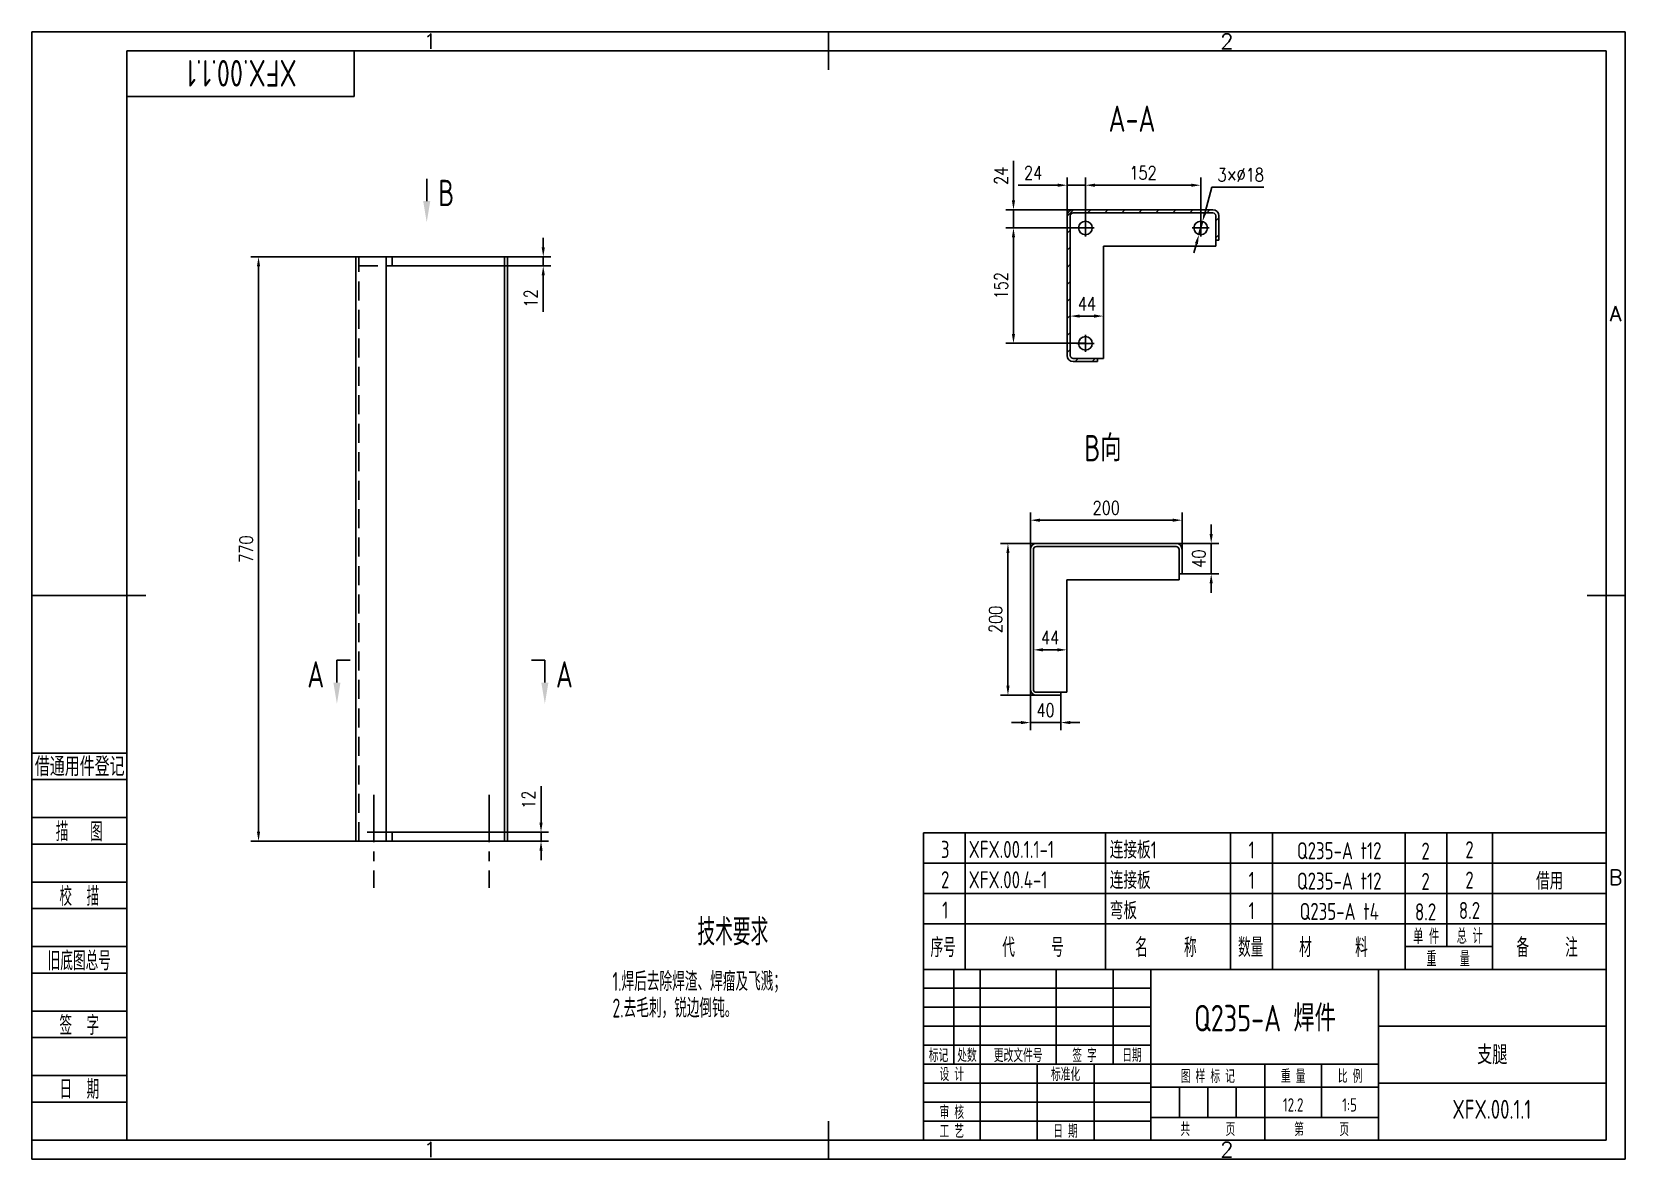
# Model space of a CAD drawing. Header units: inches. Extents: x -125 to 1975, y -25 to 1460.
import ezdxf
from ezdxf.enums import TextEntityAlignment as Align

# ---------------------------------------------------------------- set-up
doc = ezdxf.new("R2010")
doc.units = ezdxf.units.IN
doc.header["$LTSCALE"] = 50
doc.linetypes.add('CENTER', pattern=[2, 1.25, -0.25, 0.25, -0.25])
doc.linetypes.add('DASHED', pattern=[0.75, 0.5, -0.25])
for name, color, linetype in [('1轮廓实线层', 7, 'Continuous'), ('2细线层', 4, 'Continuous'), ('3中心线层', 1, 'CENTER'), ('4虚线层', 6, 'DASHED'), ('5剖面线层', 2, 'Continuous'), ('6文字层', 3, 'Continuous'), ('7标注层', 4, 'Continuous'), ('8符号标注层', 31, 'Continuous'), ('图框层', 7, 'Continuous')]:
    doc.layers.add(name, color=color, linetype=linetype)
doc.styles.add('PC_TEXTSTYLE', font='isocp.shx', dxfattribs={"width": 0.8, "bigfont": 'hzfs.shx'})
doc.styles.add('TH_GBDIM', font='romans.shx', dxfattribs={"width": 0.8, "bigfont": 'gbcbig.shx'})
doc.dimstyles.new('TH_GBDIM', dxfattribs={"dimscale": 5, "dimtxt": 3.5, "dimasz": 2.5, "dimexe": 2, "dimexo": 0, "dimgap": 1.5, "dimtad": 1, "dimdec": 1, "dimdsep": 46, "dimtxsty": 'TH_GBDIM', "dimcen": 2.5, "dimclrd": 130, "dimclre": 130, "dimclrt": 3, "dimadec": 0, "dimazin": 2, "dimtfac": 0.714286, "dimtdec": 1, "dimtmove": 0, "dimatfit": 3, "dimfxl": 0, "dimtzin": 0, "dimlwd": -1, "dimlwe": -1, "dimarcsym": 0})

# ---------------------------------------------------------------- blocks, each defined once
blk = doc.blocks.new('*D8')
at = {"layer": '7标注层', "color": 130, "transparency": 16777216}
for p, q in [((301.9, 1163.7), (163.8, 1163.7)), ((173.8, 1151.2), (173.8, 406.2)), ((301.9, 393.7), (163.8, 393.7))]:
    blk.add_line(p, q, dxfattribs=at)
for points in [[(171.7, 1151.2), (175.8, 1151.2), (173.8, 1163.7)], [(171.7, 406.2), (175.8, 406.2), (173.8, 393.7)]]:
    blk.add_solid(points, dxfattribs=at)
at = {"layer": 'Defpoints', "color": 0, "transparency": 16777216}
for p in [(301.9, 1163.7), (173.8, 393.7), (301.9, 393.7)]:
    blk.add_point(p, dxfattribs=at)
at = {"layer": '7标注层', "color": 3, "transparency": 16777216, "insert": (157.5, 778.7), "char_height": 17.5, "attachment_point": 5, "rotation": 90, "style": 'TH_GBDIM'}
blk.add_mtext('770', dxfattribs=at)
blk = doc.blocks.new('*D9')
at = {"layer": '1轮廓实线层', "color": 130, "transparency": 16777216}
for p, q in [((1263.6, 1213), (1263.6, 1268)), ((1415.6, 1201.7), (1415.6, 1268)), ((1276.1, 1258), (1403.1, 1258))]:
    blk.add_line(p, q, dxfattribs=at)
for points in [[(1276.1, 1260.1), (1276.1, 1255.9), (1263.6, 1258)], [(1403.1, 1260.1), (1403.1, 1255.9), (1415.6, 1258)]]:
    blk.add_solid(points, dxfattribs=at)
at = {"layer": 'Defpoints', "color": 0, "transparency": 16777216}
for p in [(1415.6, 1258), (1263.6, 1213), (1415.6, 1201.7)]:
    blk.add_point(p, dxfattribs=at)
at = {"layer": '1轮廓实线层', "color": 3, "transparency": 16777216, "insert": (1339.6, 1274.3), "char_height": 17.5, "attachment_point": 5, "style": 'TH_GBDIM'}
blk.add_mtext('{152}{}{}', dxfattribs=at)
blk = doc.blocks.new('*D10')
at = {"layer": '1轮廓实线层', "color": 130, "transparency": 16777216}
for p, q in [((1252.2, 1201.7), (1158.8, 1201.7)), ((1168.8, 1189.2), (1168.8, 1062.2)), ((1263.6, 1049.7), (1158.8, 1049.7))]:
    blk.add_line(p, q, dxfattribs=at)
for points in [[(1166.7, 1189.2), (1170.9, 1189.2), (1168.8, 1201.7)], [(1166.7, 1062.2), (1170.9, 1062.2), (1168.8, 1049.7)]]:
    blk.add_solid(points, dxfattribs=at)
at = {"layer": 'Defpoints', "color": 0, "transparency": 16777216}
for p in [(1252.2, 1201.7), (1168.8, 1049.7), (1263.6, 1049.7)]:
    blk.add_point(p, dxfattribs=at)
at = {"layer": '1轮廓实线层', "color": 3, "transparency": 16777216, "insert": (1152.5, 1125.7), "char_height": 17.5, "attachment_point": 5, "rotation": 90, "style": 'TH_GBDIM'}
blk.add_mtext('{152}{}{}', dxfattribs=at)
blk = doc.blocks.new('*D11')
at = {"layer": '1轮廓实线层', "color": 130, "transparency": 16777216}
for p, q in [((1239.6, 1201.7), (1239.6, 1268)), ((1263.6, 1225.7), (1263.6, 1268)), ((1227.1, 1258), (1174.9, 1258)), ((1263.6, 1258), (1239.6, 1258)), ((1276.1, 1258), (1288.6, 1258))]:
    blk.add_line(p, q, dxfattribs=at)
for points in [[(1227.1, 1260.1), (1227.1, 1255.9), (1239.6, 1258)], [(1276.1, 1260.1), (1276.1, 1255.9), (1263.6, 1258)]]:
    blk.add_solid(points, dxfattribs=at)
at = {"layer": 'Defpoints', "color": 0, "transparency": 16777216}
for p in [(1239.6, 1258), (1263.6, 1225.7), (1239.6, 1201.7)]:
    blk.add_point(p, dxfattribs=at)
at = {"layer": '1轮廓实线层', "color": 3, "transparency": 16777216, "insert": (1194.7, 1274.3), "char_height": 17.5, "attachment_point": 5, "style": 'TH_GBDIM'}
blk.add_mtext('{24}{}{}', dxfattribs=at)
blk = doc.blocks.new('*D12')
at = {"layer": '1轮廓实线层', "color": 130, "transparency": 16777216}
for p, q in [((1168.8, 1238.2), (1168.8, 1290.3)), ((1247.6, 1225.7), (1158.8, 1225.7)), ((1168.8, 1201.7), (1168.8, 1225.7)), ((1239.6, 1201.7), (1158.8, 1201.7)), ((1168.8, 1189.2), (1168.8, 1176.7))]:
    blk.add_line(p, q, dxfattribs=at)
for points in [[(1166.7, 1238.2), (1170.9, 1238.2), (1168.8, 1225.7)], [(1166.7, 1189.2), (1170.9, 1189.2), (1168.8, 1201.7)]]:
    blk.add_solid(points, dxfattribs=at)
at = {"layer": 'Defpoints', "color": 0, "transparency": 16777216}
for p in [(1247.6, 1225.7), (1168.8, 1201.7), (1239.6, 1201.7)]:
    blk.add_point(p, dxfattribs=at)
at = {"layer": '1轮廓实线层', "color": 3, "transparency": 16777216, "insert": (1152.5, 1270.5), "char_height": 17.5, "attachment_point": 5, "rotation": 90, "style": 'TH_GBDIM'}
blk.add_mtext('{24}{}{}', dxfattribs=at)
blk = doc.blocks.new('*D13')
at = {"layer": '7标注层', "color": 130, "transparency": 16777216}
for p, q in [((1421.3, 1222.4), (1430.4, 1255.5)), ((1430.4, 1255.5), (1498.8, 1255.5)), ((1413.2, 1193), (1418, 1210.3)), ((1409.9, 1180.9), (1406.5, 1168.9))]:
    blk.add_line(p, q, dxfattribs=at)
for points in [[(1419.3, 1222.9), (1423.3, 1221.8), (1418, 1210.3)], [(1407.9, 1181.5), (1411.9, 1180.4), (1413.2, 1193)]]:
    blk.add_solid(points, dxfattribs=at)
at = {"layer": 'Defpoints', "color": 0, "transparency": 16777216}
for p in [(1418, 1210.3), (1413.2, 1193)]:
    blk.add_point(p, dxfattribs=at)
at = {"layer": '7标注层', "color": 3, "transparency": 16777216, "insert": (1468.3, 1271.7), "char_height": 17.5, "attachment_point": 5, "style": 'TH_GBDIM'}
blk.add_mtext('{3×∅18}{}{}', dxfattribs=at)
blk = doc.blocks.new('*D14')
at = {"layer": '1轮廓实线层', "color": 130, "transparency": 16777216}
for p, q in [((1243.6, 1079.2), (1243.6, 1095.6)), ((1287.6, 1079.2), (1287.6, 1095.6)), ((1256.1, 1085.6), (1275.1, 1085.6))]:
    blk.add_line(p, q, dxfattribs=at)
for points in [[(1256.1, 1087.7), (1256.1, 1083.5), (1243.6, 1085.6)], [(1275.1, 1087.7), (1275.1, 1083.5), (1287.6, 1085.6)]]:
    blk.add_solid(points, dxfattribs=at)
at = {"layer": 'Defpoints', "color": 0, "transparency": 16777216}
for p in [(1243.6, 1079.2), (1287.6, 1085.6), (1287.6, 1079.2)]:
    blk.add_point(p, dxfattribs=at)
at = {"layer": '1轮廓实线层', "color": 3, "transparency": 16777216, "insert": (1265.6, 1101.8), "char_height": 17.5, "attachment_point": 5, "style": 'TH_GBDIM'}
blk.add_mtext('{44}{}{}', dxfattribs=at)
blk = doc.blocks.new('*D15')
at = {"layer": '1轮廓实线层', "color": 130, "transparency": 16777216}
for p, q in [((1195.1, 639.5), (1195.1, 655.9)), ((1239.1, 639.5), (1239.1, 655.9)), ((1207.6, 645.9), (1226.6, 645.9))]:
    blk.add_line(p, q, dxfattribs=at)
for points in [[(1207.6, 648), (1207.6, 643.8), (1195.1, 645.9)], [(1226.6, 648), (1226.6, 643.8), (1239.1, 645.9)]]:
    blk.add_solid(points, dxfattribs=at)
at = {"layer": 'Defpoints', "color": 0, "transparency": 16777216}
for p in [(1195.1, 639.5), (1239.1, 645.9), (1239.1, 639.5)]:
    blk.add_point(p, dxfattribs=at)
at = {"layer": '1轮廓实线层', "color": 3, "transparency": 16777216, "insert": (1217.1, 662.2), "char_height": 17.5, "attachment_point": 5, "style": 'TH_GBDIM'}
blk.add_mtext('{44}{}{}', dxfattribs=at)
blk = doc.blocks.new('*D16')
at = {"layer": '7标注层', "color": 130, "transparency": 16777216}
for p, q in [((1199.1, 786), (1151.5, 786)), ((1161.5, 598.5), (1161.5, 773.5)), ((1199.1, 586), (1151.5, 586))]:
    blk.add_line(p, q, dxfattribs=at)
for points in [[(1159.5, 773.5), (1163.6, 773.5), (1161.5, 786)], [(1159.5, 598.5), (1163.6, 598.5), (1161.5, 586)]]:
    blk.add_solid(points, dxfattribs=at)
at = {"layer": 'Defpoints', "color": 0, "transparency": 16777216}
for p in [(1161.5, 786), (1199.1, 786), (1199.1, 586)]:
    blk.add_point(p, dxfattribs=at)
at = {"layer": '7标注层', "color": 3, "transparency": 16777216, "insert": (1145.3, 686), "char_height": 17.5, "attachment_point": 5, "rotation": 90, "style": 'TH_GBDIM'}
blk.add_mtext('200', dxfattribs=at)
blk = doc.blocks.new('*D17')
at = {"layer": '7标注层', "color": 130, "transparency": 16777216}
for p, q in [((1191.1, 594), (1191.1, 540.1)), ((1231.1, 586), (1231.1, 540.1)), ((1178.6, 550.1), (1166.1, 550.1)), ((1191.1, 550.1), (1231.1, 550.1)), ((1243.6, 550.1), (1256.1, 550.1))]:
    blk.add_line(p, q, dxfattribs=at)
for points in [[(1178.6, 552.2), (1178.6, 548), (1191.1, 550.1)], [(1243.6, 552.2), (1243.6, 548), (1231.1, 550.1)]]:
    blk.add_solid(points, dxfattribs=at)
at = {"layer": 'Defpoints', "color": 0, "transparency": 16777216}
for p in [(1191.1, 594), (1231.1, 586), (1231.1, 550.1)]:
    blk.add_point(p, dxfattribs=at)
at = {"layer": '7标注层', "color": 3, "transparency": 16777216, "insert": (1211.1, 566.3), "char_height": 17.5, "attachment_point": 5, "style": 'TH_GBDIM'}
blk.add_mtext('40', dxfattribs=at)
blk = doc.blocks.new('*D18')
at = {"layer": '7标注层', "color": 130, "transparency": 16777216}
for p, q in [((1191.1, 778), (1191.1, 826.7)), ((1391.1, 778), (1391.1, 826.7)), ((1203.6, 816.7), (1378.6, 816.7))]:
    blk.add_line(p, q, dxfattribs=at)
for points in [[(1203.6, 818.8), (1203.6, 814.6), (1191.1, 816.7)], [(1378.6, 818.8), (1378.6, 814.6), (1391.1, 816.7)]]:
    blk.add_solid(points, dxfattribs=at)
at = {"layer": 'Defpoints', "color": 0, "transparency": 16777216}
for p in [(1391.1, 816.7), (1191.1, 778), (1391.1, 778)]:
    blk.add_point(p, dxfattribs=at)
at = {"layer": '7标注层', "color": 3, "transparency": 16777216, "insert": (1291.1, 833), "char_height": 17.5, "attachment_point": 5, "style": 'TH_GBDIM'}
blk.add_mtext('200', dxfattribs=at)
blk = doc.blocks.new('*D19')
at = {"layer": '7标注层', "color": 130, "transparency": 16777216}
for p, q in [((1429.4, 798.5), (1429.4, 811)), ((1383.1, 786), (1439.4, 786)), ((1429.4, 786), (1429.4, 746)), ((1391.1, 746), (1439.4, 746)), ((1429.4, 733.5), (1429.4, 721))]:
    blk.add_line(p, q, dxfattribs=at)
for points in [[(1427.3, 798.5), (1431.5, 798.5), (1429.4, 786)], [(1427.3, 733.5), (1431.5, 733.5), (1429.4, 746)]]:
    blk.add_solid(points, dxfattribs=at)
at = {"layer": 'Defpoints', "color": 0, "transparency": 16777216}
for p in [(1383.1, 786), (1391.1, 746), (1429.4, 746)]:
    blk.add_point(p, dxfattribs=at)
at = {"layer": '7标注层', "color": 3, "transparency": 16777216, "insert": (1413.2, 766), "char_height": 17.5, "attachment_point": 5, "rotation": 90, "style": 'TH_GBDIM'}
blk.add_mtext('40', dxfattribs=at)
blk = doc.blocks.new('*D20')
at = {"layer": '7标注层', "color": 130, "transparency": 16777216}
for p, q in [((549, 1176.2), (549, 1188.7)), ((501.9, 1163.7), (559, 1163.7)), ((549, 1163.7), (549, 1151.7)), ((497.9, 1151.7), (559, 1151.7)), ((549, 1139.2), (549, 1091))]:
    blk.add_line(p, q, dxfattribs=at)
for points in [[(546.9, 1176.2), (551.1, 1176.2), (549, 1163.7)], [(546.9, 1139.2), (551.1, 1139.2), (549, 1151.7)]]:
    blk.add_solid(points, dxfattribs=at)
at = {"layer": 'Defpoints', "color": 0, "transparency": 16777216}
for p in [(501.9, 1163.7), (497.9, 1151.7), (549, 1151.7)]:
    blk.add_point(p, dxfattribs=at)
at = {"layer": '7标注层', "color": 3, "transparency": 16777216, "insert": (532.8, 1108.9), "char_height": 17.5, "attachment_point": 5, "rotation": 90, "style": 'TH_GBDIM'}
blk.add_mtext('12', dxfattribs=at)
blk = doc.blocks.new('*D21')
at = {"layer": '7标注层', "color": 130, "transparency": 16777216}
for p, q in [((546.1, 418.2), (546.1, 466.4)), ((497.9, 405.7), (556.1, 405.7)), ((546.1, 393.7), (546.1, 405.7)), ((501.9, 393.7), (556.1, 393.7)), ((546.1, 381.2), (546.1, 368.7))]:
    blk.add_line(p, q, dxfattribs=at)
for points in [[(544, 418.2), (548.2, 418.2), (546.1, 405.7)], [(544, 381.2), (548.2, 381.2), (546.1, 393.7)]]:
    blk.add_solid(points, dxfattribs=at)
at = {"layer": 'Defpoints', "color": 0, "transparency": 16777216}
for p in [(497.9, 405.7), (546.1, 405.7), (501.9, 393.7)]:
    blk.add_point(p, dxfattribs=at)
at = {"layer": '7标注层', "color": 3, "transparency": 16777216, "insert": (529.8, 448.5), "char_height": 17.5, "attachment_point": 5, "rotation": 90, "style": 'TH_GBDIM'}
blk.add_mtext('12', dxfattribs=at)
blk = doc.blocks.new('PC_TITLE_BLOCK')
at = {"layer": '1轮廓实线层'}
for p, q in [((0, 45), (-180, 45)), ((-180, 0), (-180, 45)), ((-172, 20), (-172, 45)), ((-165, 20), (-165, 45)), ((-145, 20), (-145, 45)), ((-130, 20), (-130, 45)), ((-120, 0), (-120, 45)), ((-60, 30), (0, 30)), ((-180, 20), (-60, 20)), ((-165, 0), (-165, 20)), ((-150, 0), (-150, 20)), ((-135, 0), (-135, 20)), ((-60, 15), (0, 15)), ((-180, 0), (0, 0))]:
    blk.add_line(p, q, dxfattribs=at)
at = {"layer": '1轮廓实线层', "color": 7}
for p, q in [((-60, 0), (-60, 45)), ((-180, 25), (-120, 25))]:
    blk.add_line(p, q, dxfattribs=at)
at = {"layer": '2细线层'}
for p, q in [((-180, 40), (-120, 40)), ((-180, 35), (-120, 35)), ((-180, 30), (-120, 30)), ((-90, 0), (-90, 20)), ((-75, 6), (-75, 20)), ((-180, 15), (-120, 15)), ((-120, 14), (-60, 14)), ((-112.5, 6), (-112.5, 14)), ((-105, 6), (-105, 14)), ((-97.5, 6), (-97.5, 14)), ((-180, 10), (-120, 10)), ((-180, 5), (-120, 5)), ((-120, 6), (-60, 6))]:
    blk.add_line(p, q, dxfattribs=at)
at = {"layer": '图框层'}
blk.add_line((0, 0), (0, 45), dxfattribs=at)
at = {"layer": '6文字层', "style": 'PC_TEXTSTYLE', "width": 0.667}
for s, p in [('标记', (-176, 22.5)), ('处数', (-168.5, 22.5)), (' 更改文件号 ', (-155, 22.5)), (' 签 字 ', (-137.5, 22.5)), (' 日期 ', (-125, 22.5)), (' 设 计 ', (-172.5, 17.51)), (' 标准化 ', (-142.5, 17.51)), (' 图 样 标 记 ', (-105, 17)), (' 重 量 ', (-82.5, 17)), (' 比 例 ', (-67.5, 17)), (' 审 核 ', (-172.5, 7.5)), (' 工 艺 ', (-172.5, 2.5)), (' 日 期 ', (-142.5, 2.5)), ('共       页', (-105, 3)), ('第       页', (-75, 3))]:
    blk.add_text(s, height=3.5, dxfattribs=at).set_placement(p, align=Align.MIDDLE)
at = {"layer": '6文字层', "style": 'PC_TEXTSTYLE', "flags": 8}
for tag, height, width, p, p2 in [('企业名称', 5, 1.98445, (-54.29, 34.82), (-5.27, 34.82)), ('产品名称或材料标记', 7, 0.600652, (-113.46, 28.64), (-66.42, 28.64)), ('图样名称', 5, 2.004495, (-54.79, 19.98), (-5.27, 19.98)), ('标准化', 3.5, 1.023147, (-133.83, 15.37), (-120.75, 15.37)), ('审核', 3.5, 1.579393, (-163.99, 5.37), (-150.63, 5.37)), ('重量', 3.5, 1.408247, (-88.46, 7.54), (-76.55, 7.54)), ('比例', 3.5, 1.385287, (-73.35, 7.54), (-61.93, 7.54)), ('图样代号', 5, 2.006536, (-54.79, 5.63), (-5.52, 5.63)), ('工艺', 3.5, 1.621807, (-164.21, 0.37), (-150.89, 0.37)), ('共几页', 3.5, 0.557144, (-108.07, 0.63), (-101.05, 0.63)), ('日期', 3.5, 1.560088, (-133.83, 0.37), (-120.75, 0.37))]:
    blk.add_attdef(tag, text='', height=height, dxfattribs=dict(at, width=width)).set_placement(p, p2, align=Align.FIT)
at = {"layer": '6文字层', "style": 'PC_TEXTSTYLE', "width": 9.905045, "flags": 8}
blk.add_attdef('设计', text='', height=3.5, rotation=358.4644, dxfattribs=at).set_placement((-164.23, 15.37), (-150.37, 15), align=Align.FIT)
at = {"layer": '6文字层', "color": 3, "style": 'PC_TEXTSTYLE', "width": 0.56476, "flags": 8}
blk.add_attdef('第几页', text='', height=3.5, dxfattribs=at).set_placement((-78.29, 0.75), (-71.16, 0.75), align=Align.FIT)
at = {"layer": '6文字层', "ltscale": 10, "style": 'PC_TEXTSTYLE', "flags": 1}
blk.add_attdef('图纸张数', (-58.68, -0.49), '', height=2.5, dxfattribs=at)
blk = doc.blocks.new('PC_FJL_BLOCK')
at = {"layer": '2细线层'}
for p, q in [((-25, 102), (0, 102)), ((-25, 95), (0, 95)), ((-25, 85), (0, 85)), ((-25, 78), (0, 78)), ((-25, 68), (0, 68)), ((-25, 61), (0, 61)), ((-25, 51), (0, 51)), ((-25, 44), (0, 44)), ((-25, 34), (0, 34)), ((-25, 27), (0, 27)), ((-25, 17), (0, 17)), ((-25, 10), (0, 10)), ((-25, 0), (0, 0))]:
    blk.add_line(p, q, dxfattribs=at)
at = {"layer": '6文字层', "color": 3, "style": 'PC_TEXTSTYLE', "width": 0.715685}
blk.add_text('借通用件登记', height=5, dxfattribs=at).set_placement((-24.22, 95.91), (-0.56, 95.91), align=Align.FIT)
at = {"layer": '6文字层', "color": 3, "style": 'PC_TEXTSTYLE'}
for s, width, p in [('描   图', 0.6667, (-12.5, 81.5)), ('校  描', 0.667, (-12.5, 64.5)), ('旧底图总号', 0.667, (-12.5, 47.5)), ('签  字', 0.667, (-12.5, 30.5)), ('日  期', 0.667, (-12.49, 13.6))]:
    blk.add_text(s, height=5, dxfattribs=dict(at, width=width)).set_placement(p, align=Align.MIDDLE)
at = {"layer": '6文字层', "style": 'PC_TEXTSTYLE'}
for tag, width, p, p2 in [('借通用件登记', 0.671328, (-23.44, 86.36), (-1.25, 86.36)), ('描图', 2.120922, (-23.44, 69.36), (-1.25, 69.36)), ('校图', 2.149976, (-23.75, 52.06), (-1.25, 52.06)), ('旧底图总号', 0.761452, (-22.84, 35.67), (-1.86, 35.67)), ('签字', 2.026939, (-23.14, 18.37), (-1.56, 18.37)), ('日期', 1.89999, (-22.84, 1.37), (-2.17, 1.37))]:
    blk.add_attdef(tag, text='', height=5, dxfattribs=dict(at, width=width)).set_placement(p, p2, align=Align.FIT)
blk = doc.blocks.new('PC_TYDH_BLOCK')
at = {"layer": '2细线层', "linetype": 'Continuous'}
for p in [(60, 0), (0, -12)]:
    blk.add_line(p, (60, -12), dxfattribs=at)
at = {"layer": '6文字层', "style": 'PC_TEXTSTYLE', "width": 1.815486}
blk.add_attdef('图样代号', text='', height=7, rotation=180, dxfattribs=at).set_placement((58.24, -2.4), (2.35, -2.4), align=Align.FIT)
blk = doc.blocks.new('PC_MXBTITLERECORD')
at = {"layer": '1轮廓实线层'}
for p, q in [((-180, 0), (-180, 12)), ((0, 0), (0, 12))]:
    blk.add_line(p, q, dxfattribs=at)
at = {"layer": '2细线层'}
for p, q in [((-169, 12), (-169, 0)), ((-132, 12), (-132, 0)), ((-99, 12), (-99, 0)), ((-88, 12), (-88, 0)), ((-53, 12), (-53, 0)), ((-42, 12), (-42, 6)), ((-30, 12), (-30, 0)), ((-30, 6), (-53, 6))]:
    blk.add_line(p, q, dxfattribs=at)
at = {"style": 'PC_TEXTSTYLE', "flags": 1}
blk.add_attdef('Fo oFShowMe', (-53, 6), '', height=0.00000005, dxfattribs=at)
at = {"layer": '6文字层', "style": 'PC_TEXTSTYLE', "width": 0.667}
for s, height, p in [('序号', 5, (-174.77, 6)), ('代     号', 5, (-151.09, 6)), ('名     称', 5, (-116.06, 6)), ('数量', 5, (-93.71, 6)), ('材      料', 5, (-71.89, 6)), ('单 件', 4, (-47.45, 8.84)), ('总 计', 4, (-35.96, 8.94)), ('备     注', 5, (-15.57, 6)), ('重    量', 4, (-41.65, 2.94))]:
    blk.add_text(s, height=height, dxfattribs=at).set_placement(p, align=Align.MIDDLE)
blk = doc.blocks.new('PC_MXB_BLOCK')
at = {"layer": '1轮廓实线层'}
for p, q in [((-180, 8), (-180, 0)), ((0, 8), (0, 0))]:
    blk.add_line(p, q, dxfattribs=at)
at = {"layer": '2细线层'}
for p, q in [((-180, 8), (0, 8)), ((-169, 8), (-169, 0)), ((-132, 8), (-132, 0)), ((-99, 8), (-99, 0)), ((-88, 8), (-88, 0)), ((-53, 8), (-53, 0)), ((-42, 8), (-42, 0)), ((-30, 8), (-30, 0)), ((-180, 0), (0, 0))]:
    blk.add_line(p, q, dxfattribs=at)
at = {"layer": '6文字层', "style": 'PC_TEXTSTYLE'}
for tag, width, p, p2 in [('序号', 0.769182, (-178.38, 1.35), (-170.09, 1.35)), ('代号', 3.14773, (-168.05, 1.35), (-134.11, 1.35)), ('名称', 2.802424, (-130.87, 1.2), (-100.28, 1.2)), ('数量', 0.817449, (-97.88, 1.2), (-89, 1.2)), ('材料', 2.943328, (-86.43, 1.01), (-54.3, 1.01)), ('单重', 0.854038, (-52.21, 0.89), (-43, 0.89)), ('总重', 0.958888, (-41.2, 1.27), (-30.86, 1.27)), ('备注', 2.494074, (-28.61, 1.02), (-1.16, 1.02))]:
    blk.add_attdef(tag, text='', height=4.5, dxfattribs=dict(at, width=width)).set_placement(p, p2, align=Align.FIT)

msp = doc.modelspace()

# ---------------------------------------------------------------- hatches: boundary and pattern name
at = {"layer": '5剖面线层'}
h = msp.add_hatch(dxfattribs=at)
h.set_pattern_fill('ANSI31', color=256, scale=5)
h.paths.add_polyline_path([(1247.58, 1225.66, 0.4142136), (1239.58, 1217.66), (1239.58, 1033.66, 0.4142136), (1247.58, 1025.66), (1279.58, 1025.66), (1279.58, 1029.66), (1247.58, 1029.66, -0.4142136), (1243.58, 1033.66), (1243.58, 1217.66, -0.4142136), (1247.58, 1221.66), (1431.58, 1221.66, -0.4142136), (1435.58, 1217.66), (1435.58, 1185.66), (1439.58, 1185.66), (1439.58, 1217.66, 0.4142136), (1431.58, 1225.66)])

# ---------------------------------------------------------------- linework, layer by layer
at = {"layer": '1轮廓实线层'}
for p, q in [((925, 1460), (925, 1410)), ((1247.58, 1225.66), (1431.58, 1225.66)), ((1247.58, 1221.66), (1431.58, 1221.66)), ((1239.58, 1217.66), (1239.58, 1033.66)), ((1243.58, 1217.66), (1243.58, 1033.66)), ((1435.58, 1217.66), (1435.58, 1177.66)), ((1439.58, 1217.66), (1439.58, 1185.66)), ((1287.58, 1177.66), (1435.58, 1177.66)), ((1287.58, 1177.66), (1287.58, 1029.66)), ((1435.58, 1185.66), (1439.58, 1185.66)), ((301.85, 393.7), (301.85, 1163.7)), ((501.85, 1163.7), (301.85, 1163.7)), ((341.85, 393.7), (341.85, 1163.7)), ((349.85, 1151.7), (349.85, 1163.7)), ((497.85, 1163.7), (497.85, 393.7)), ((501.85, 1163.7), (501.85, 393.7)), ((341.85, 1151.7), (497.85, 1151.7)), ((1247.58, 1029.66), (1287.58, 1029.66)), ((1279.58, 1029.66), (1279.58, 1025.66)), ((1247.58, 1025.66), (1279.58, 1025.66)), ((1191.1, 778), (1191.1, 594)), ((1195.1, 778), (1195.1, 594)), ((1199.1, 786), (1383.1, 786)), ((1199.1, 782), (1383.1, 782)), ((1387.1, 778), (1387.1, 738)), ((1391.1, 778), (1391.1, 746)), ((1239.1, 738), (1387.1, 738)), ((1239.1, 738), (1239.1, 590)), ((1387.1, 746), (1391.1, 746)), ((-125, 717.5), (25, 717.5)), ((1975, 717.5), (1925, 717.5)), ((1199.1, 590), (1239.1, 590)), ((1231.1, 590), (1231.1, 586)), ((1199.1, 586), (1231.1, 586)), ((341.85, 405.7), (497.85, 405.7)), ((349.85, 393.7), (349.85, 405.7)), ((501.85, 393.7), (301.85, 393.7)), ((925, -25), (925, 25))]:
    msp.add_line(p, q, dxfattribs=at)
for centre in [(1263.58, 1201.66), (1415.58, 1201.66), (1263.58, 1049.66)]:
    msp.add_circle(centre, 9, dxfattribs=at)
for centre, radius, start, end in [((1247.58, 1217.66), 8, 90, 180), ((1247.58, 1217.66), 4, 90, 180), ((1431.58, 1217.66), 8, 0, 90), ((1431.58, 1217.66), 4, 0, 90), ((1247.58, 1033.66), 8, 180, 270), ((1247.58, 1033.66), 4, 180, 270), ((1199.1, 778), 8, 90, 180), ((1199.1, 778), 4, 90, 180), ((1383.1, 778), 8, 0, 90), ((1383.1, 778), 4, 0, 90), ((1199.1, 594), 8, 180, 270), ((1199.1, 594), 4, 180, 270)]:
    msp.add_arc(centre, radius, start, end, dxfattribs=at)
at = {"layer": '2细线层'}
for p, q in [((-125, -25), (-125, 1460)), ((1975, 1460), (-125, 1460)), ((-125, 1460), (-125, 1435)), ((925, 1460), (925, 1435)), ((1975, 1460), (1975, -25)), ((1975, 717.5), (1950, 717.5)), ((-125, -25), (-125, 0)), ((925, -25), (925, 0)), ((-125, -25), (1975, -25)), ((1975, -25), (1950, -25))]:
    msp.add_line(p, q, dxfattribs=at)
at = {"layer": '3中心线层'}
for p, q in [((1252.21, 1201.66), (1274.95, 1201.66)), ((1263.58, 1213.03), (1263.58, 1190.29)), ((1404.21, 1201.66), (1426.95, 1201.66)), ((1415.58, 1213.03), (1415.58, 1190.29)), ((1263.58, 1061.03), (1263.58, 1038.29)), ((1252.21, 1049.66), (1274.95, 1049.66)), ((325.85, 455.07), (325.85, 332.33)), ((477.85, 455.07), (477.85, 332.33))]:
    msp.add_line(p, q, dxfattribs=at)
at = {"layer": '4虚线层'}
for p, q in [((305.85, 393.7), (305.85, 1163.7)), ((305.85, 1151.7), (341.85, 1151.7)), ((341.85, 405.7), (305.85, 405.7))]:
    msp.add_line(p, q, dxfattribs=at)
at = {"layer": '7标注层', "color": 130}
for p, q in [((395.45, 1236.99), (395.45, 1266.51)), ((277.08, 602.8), (277.08, 632.32)), ((551.17, 602.8), (551.17, 632.32))]:
    msp.add_line(p, q, dxfattribs=at)
for points in [[(390.78, 1236.99), (400.12, 1236.99), (395.45, 1208.99)], [(272.41, 602.8), (281.74, 602.8), (277.08, 574.8)], [(546.5, 602.8), (555.83, 602.8), (551.17, 574.8)]]:
    msp.add_solid(points, dxfattribs=at)
at = {"layer": '8符号标注层', "color": 7}
for p, q in [((277.08, 632.32), (294.58, 632.32)), ((551.17, 632.32), (533.67, 632.32))]:
    msp.add_line(p, q, dxfattribs=at)
at = {"layer": '图框层'}
for p, q in [((0, 0), (0, 1435)), ((1950, 1435), (0, 1435)), ((1950, 1435), (1950, 0)), ((0, 0), (1950, 0))]:
    msp.add_line(p, q, dxfattribs=at)

# ---------------------------------------------------------------- block references
ref = msp.add_blockref('PC_TYDH_BLOCK', (0, 1435), dxfattribs=dict(at, xscale=5, yscale=5, zscale=5))
ref.add_attrib('图样代号', 'XFX.00.1.1', dxfattribs={"layer": '6文字层', "height": 35, "rotation": 180, "style": 'PC_TEXTSTYLE', "width": 0.8}).set_placement((151.46, 1422.98), align=Align.CENTER)
at = {"layer": '图框层', "xscale": 5, "yscale": 5, "zscale": 5}
for name, p in [('PC_FJL_BLOCK', (0, 0)), ('PC_MXBTITLERECORD', (1950, 225))]:
    msp.add_blockref(name, p, dxfattribs=at)
at = {"layer": '图框层'}
ref = msp.add_blockref('PC_MXB_BLOCK', (1950, 365), dxfattribs=dict(at, xscale=5, yscale=5, zscale=5))
ref.add_attrib('材料', 'Q235-A t12', dxfattribs={"layer": '6文字层', "height": 22.5, "style": 'PC_TEXTSTYLE', "width": 0.8}).set_placement((1598.16, 370.05), align=Align.CENTER)
ref.add_attrib('代号', 'XFX.00.1.1-1', (1109.77, 371.74), dxfattribs={"layer": '6文字层', "height": 22.5, "style": 'PC_TEXTSTYLE', "width": 0.8})
ref.add_attrib('序号', '3', dxfattribs={"layer": '6文字层', "height": 22.5, "style": 'PC_TEXTSTYLE', "width": 0.8}).set_placement((1078.82, 371.74), align=Align.CENTER)
ref.add_attrib('名称', '连接板1', (1295.67, 370.98), dxfattribs={"layer": '6文字层', "height": 22.5, "style": 'PC_TEXTSTYLE', "width": 0.8})
ref.add_attrib('数量', '1', dxfattribs={"layer": '6文字层', "height": 22.5, "style": 'PC_TEXTSTYLE', "width": 0.8}).set_placement((1482.8, 370.98), align=Align.CENTER)
ref.add_attrib('单重', '2', dxfattribs={"layer": '6文字层', "height": 22.5, "style": 'PC_TEXTSTYLE', "width": 0.8}).set_placement((1711.98, 369.44), align=Align.CENTER)
ref.add_attrib('总重', '2', dxfattribs={"layer": '6文字层', "height": 22.5, "style": 'PC_TEXTSTYLE', "width": 0.8}).set_placement((1769.87, 371.33), align=Align.CENTER)
ref = msp.add_blockref('PC_MXB_BLOCK', (1950, 325), dxfattribs=dict(at, xscale=5, yscale=5, zscale=5))
ref.add_attrib('材料', 'Q235-A t12', dxfattribs={"layer": '6文字层', "height": 22.5, "style": 'PC_TEXTSTYLE', "width": 0.8}).set_placement((1598.16, 330.05), align=Align.CENTER)
ref.add_attrib('代号', 'XFX.00.4-1', (1109.77, 331.74), dxfattribs={"layer": '6文字层', "height": 22.5, "style": 'PC_TEXTSTYLE', "width": 0.8})
ref.add_attrib('序号', '2', dxfattribs={"layer": '6文字层', "height": 22.5, "style": 'PC_TEXTSTYLE', "width": 0.8}).set_placement((1078.82, 331.74), align=Align.CENTER)
ref.add_attrib('名称', '连接板', (1295.67, 330.98), dxfattribs={"layer": '6文字层', "height": 22.5, "style": 'PC_TEXTSTYLE', "width": 0.8})
ref.add_attrib('数量', '1', dxfattribs={"layer": '6文字层', "height": 22.5, "style": 'PC_TEXTSTYLE', "width": 0.8}).set_placement((1482.8, 330.98), align=Align.CENTER)
ref.add_attrib('备注', '借用', dxfattribs={"layer": '6文字层', "height": 22.5, "style": 'PC_TEXTSTYLE', "width": 0.8}).set_placement((1875.57, 330.12), align=Align.CENTER)
ref.add_attrib('单重', '2', dxfattribs={"layer": '6文字层', "height": 22.5, "style": 'PC_TEXTSTYLE', "width": 0.8}).set_placement((1711.98, 329.44), align=Align.CENTER)
ref.add_attrib('总重', '2', dxfattribs={"layer": '6文字层', "height": 22.5, "style": 'PC_TEXTSTYLE', "width": 0.8}).set_placement((1769.87, 331.33), align=Align.CENTER)
ref = msp.add_blockref('PC_MXB_BLOCK', (1950, 285), dxfattribs=dict(at, xscale=5, yscale=5, zscale=5))
ref.add_attrib('材料', 'Q235-A t4', dxfattribs={"layer": '6文字层', "height": 22.5, "style": 'PC_TEXTSTYLE', "width": 0.8}).set_placement((1598.16, 290.05), align=Align.CENTER)
ref.add_attrib('序号', '1', dxfattribs={"layer": '6文字层', "height": 22.5, "style": 'PC_TEXTSTYLE', "width": 0.8}).set_placement((1078.82, 291.74), align=Align.CENTER)
ref.add_attrib('名称', '弯板', (1295.67, 290.98), dxfattribs={"layer": '6文字层', "height": 22.5, "style": 'PC_TEXTSTYLE', "width": 0.8})
ref.add_attrib('数量', '1', dxfattribs={"layer": '6文字层', "height": 22.5, "style": 'PC_TEXTSTYLE', "width": 0.8}).set_placement((1482.8, 290.98), align=Align.CENTER)
ref.add_attrib('单重', '8.2', dxfattribs={"layer": '6文字层', "height": 22.5, "style": 'PC_TEXTSTYLE', "width": 0.8}).set_placement((1711.98, 289.44), align=Align.CENTER)
ref.add_attrib('总重', '8.2', dxfattribs={"layer": '6文字层', "height": 22.5, "style": 'PC_TEXTSTYLE', "width": 0.8}).set_placement((1769.87, 291.33), align=Align.CENTER)
ref = msp.add_blockref('PC_TITLE_BLOCK', (1950, 0), dxfattribs=dict(at, xscale=5, yscale=5, zscale=5))
ref.add_attrib('重量', '12.2', dxfattribs={"layer": '6文字层', "height": 17.5, "style": 'PC_TEXTSTYLE', "width": 0.8}).set_placement((1537.49, 37.71), align=Align.CENTER)
ref.add_attrib('产品名称或材料标记', 'Q235-A 焊件', dxfattribs={"layer": '6文字层', "height": 35, "style": 'PC_TEXTSTYLE', "width": 0.8}).set_placement((1500.29, 143.18), align=Align.CENTER)
ref.add_attrib('图样名称', '支腿', dxfattribs={"layer": '6文字层', "height": 25, "style": 'PC_TEXTSTYLE', "width": 0.8}).set_placement((1799.87, 99.89), align=Align.CENTER)
ref.add_attrib('图样代号', 'XFX.00.1.1', dxfattribs={"layer": '6文字层', "height": 25, "style": 'PC_TEXTSTYLE', "width": 0.8}).set_placement((1799.25, 28.15), align=Align.CENTER)
ref.add_attrib('比例', '1:5', dxfattribs={"layer": '6文字层', "height": 17.5, "style": 'PC_TEXTSTYLE', "width": 0.8}).set_placement((1611.79, 37.71), align=Align.CENTER)

# ---------------------------------------------------------------- texts
at = {"layer": '6文字层', "style": 'TH_GBDIM'}
for s, p in [('1', (400, 1447.5)), ('2', (1450, 1447.5)), ('A', (1962.5, 1088.75)), ('B', (1962.5, 346.25)), ('1', (400, -12.5)), ('2', (1450, -12.5))]:
    msp.add_text(s, height=20, dxfattribs=at).set_placement(p, align=Align.MIDDLE)
at = {"layer": '6文字层', "style": 'PC_TEXTSTYLE', "width": 0.667}
msp.add_text('技术要求', height=35, dxfattribs=at).set_placement((798.9, 291.54), align=Align.TOP_CENTER)
for s, p in [('1.焊后去除焊渣、焊瘤及飞溅；', (640.29, 221.54)), ('2.去毛刺，锐边倒钝。', (640.29, 186.54))]:
    msp.add_text(s, height=25, dxfattribs=at).set_placement(p, align=Align.TOP_LEFT)
at = {"layer": '6文字层', "attachment_point": 2, "style": 'PC_TEXTSTYLE'}
for s, insert, char_height in [('A-A', (1325.07, 1363), 34.643), ('B', (421.18, 1265.1), 34.64), ('B向', (1286.59, 928.99), 34.643), ('A', (249.18, 630.91), 34.64), ('A', (576.9, 630.91), 34.64)]:
    msp.add_mtext(s, dxfattribs=dict(at, insert=insert, char_height=char_height))

# ---------------------------------------------------------------- dimensions: what is measured, and where the dimension line sits
at = {"layer": '1轮廓实线层'}
for base, p1, p2, picture, middle in [((1168.78, 1201.66), (1247.58, 1225.66), (1239.58, 1201.66), '*D12', (1168.78, 1270.49)), ((1168.78, 1049.66), (1252.21, 1201.66), (1263.58, 1049.66), '*D10', (1168.78, 1125.66))]:
    dim = msp.add_linear_dim(base=base, p1=p1, p2=p2, angle=90, text='{<>}{}{}', dimstyle='TH_GBDIM', override={"dimdec": 0}, dxfattribs=at)
    dim.commit()
    dim.dimension.update_dxf_attribs({"geometry": picture, "text_midpoint": middle, "dimtype": 160})
for base, p1, p2, picture, middle in [((1239.58, 1258.01), (1263.58, 1225.66), (1239.58, 1201.66), '*D11', (1194.75, 1258.01)), ((1415.58, 1258.01), (1263.58, 1213.03), (1415.58, 1201.66), '*D9', (1339.58, 1258.01))]:
    dim = msp.add_linear_dim(base=base, p1=p1, p2=p2, text='{<>}{}{}', dimstyle='TH_GBDIM', override={"dimdec": 0}, dxfattribs=at)
    dim.commit()
    dim.dimension.update_dxf_attribs({"geometry": picture, "text_midpoint": middle, "dimtype": 160})
for base, p1, p2, picture, middle in [((1287.58, 1085.59), (1243.58, 1079.19), (1287.58, 1079.19), '*D14', (1265.58, 1101.84)), ((1239.1, 645.93), (1195.1, 639.53), (1239.1, 639.53), '*D15', (1217.1, 662.18))]:
    dim = msp.add_linear_dim(base=base, p1=p1, p2=p2, text='{<>}{}{}', dimstyle='TH_GBDIM', override={"dimdec": 0}, dxfattribs=at)
    dim.commit()
    dim.dimension.update_dxf_attribs({"geometry": picture, "text_midpoint": middle})
at = {"layer": '7标注层'}
dim = msp.add_diameter_dim_2p(p1=(1413.19, 1192.98), p2=(1417.97, 1210.34), text='{3×<>}{}{}', dimstyle='TH_GBDIM', override={"dimtoh": 1, "dimdec": 0, "dimatfit": 0}, dxfattribs=at)
dim.commit()
dim.dimension.update_dxf_attribs({"geometry": '*D13', "text_midpoint": (1468.35, 1255.46), "dimtype": 163})
for base, p1, p2, picture, middle in [((549.02, 1151.7), (501.85, 1163.7), (497.85, 1151.7), '*D20', (532.77, 1108.86)), ((1429.41, 746), (1383.1, 786), (1391.1, 746), '*D19', (1413.16, 766)), ((546.1, 405.7), (501.85, 393.7), (497.85, 405.7), '*D21', (529.85, 448.53))]:
    dim = msp.add_linear_dim(base=base, p1=p1, p2=p2, angle=90, dimstyle='TH_GBDIM', dxfattribs=at)
    dim.commit()
    dim.dimension.update_dxf_attribs({"geometry": picture, "text_midpoint": middle})
for base, p1, p2, picture, middle in [((173.75, 393.7), (301.85, 1163.7), (301.85, 393.7), '*D8', (173.75, 778.7)), ((1161.55, 786), (1199.1, 586), (1199.1, 786), '*D16', (1161.55, 686))]:
    dim = msp.add_linear_dim(base=base, p1=p1, p2=p2, angle=90, dimstyle='TH_GBDIM', dxfattribs=at)
    dim.commit()
    dim.dimension.update_dxf_attribs({"geometry": picture, "text_midpoint": middle, "dimtype": 160})
for base, p1, p2, picture, middle in [((1391.1, 816.72), (1191.1, 778), (1391.1, 778), '*D18', (1291.1, 832.97)), ((1231.1, 550.1), (1191.1, 594), (1231.1, 586), '*D17', (1211.1, 566.35))]:
    dim = msp.add_linear_dim(base=base, p1=p1, p2=p2, dimstyle='TH_GBDIM', dxfattribs=at)
    dim.commit()
    dim.dimension.update_dxf_attribs({"geometry": picture, "text_midpoint": middle})

doc.saveas('drawing.dxf')
